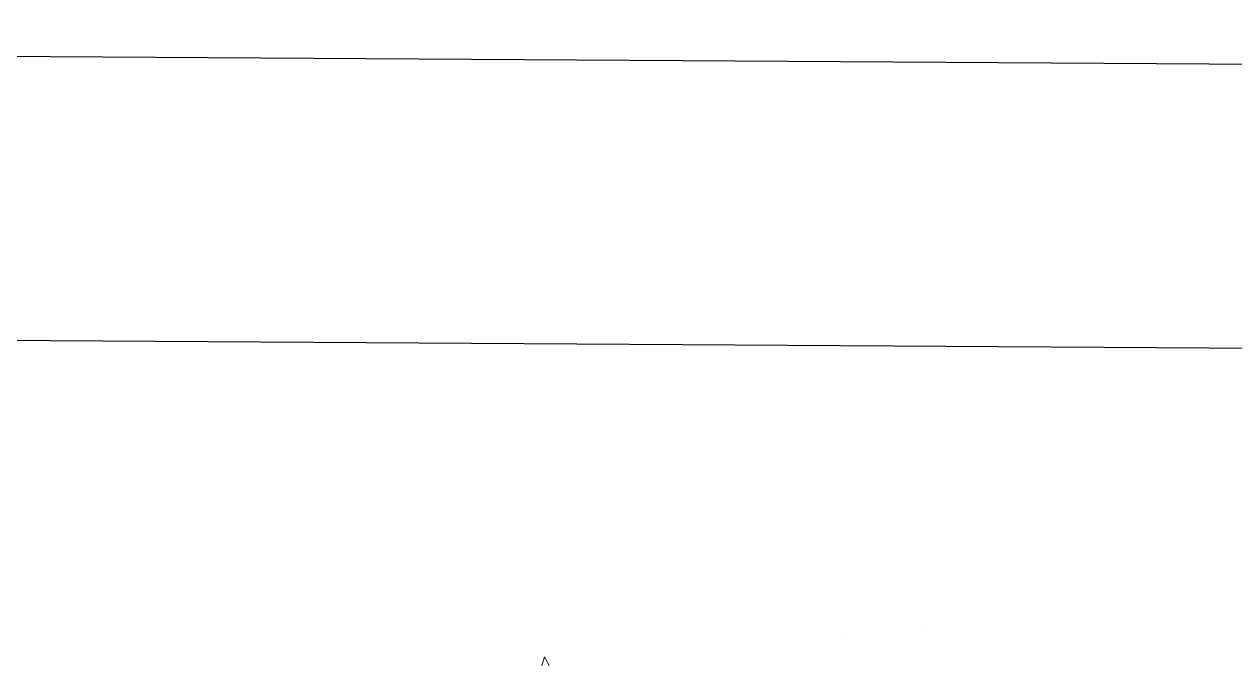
# Model space of a CAD drawing. Header units: millimetres. Extents: x 111 to 1506, y 14 to 566.
# Drawn here: x 243.833 to 245.964, y 205.676 to 206.793 of the extents above; entities that cross this region are included whole.
import ezdxf

# ---------------------------------------------------------------- set-up
doc = ezdxf.new("R2010")
doc.units = ezdxf.units.MM
doc.layers.add('ARBOLES', color=78, linetype='Continuous', lineweight=5)

# ---------------------------------------------------------------- blocks, each defined once
blk = doc.blocks.new('E1E')
at = {"layer": 'ARBOLES', "ltscale": 0.2}
for p, q in [((95.7812, 56.9208), (95.7812, 56.9208)), ((95.6238, 56.8379), (95.6238, 56.8379))]:
    blk.add_line(p, q, dxfattribs=at)
blk.add_lwpolyline([(96.3489, 57.2239), (96.3496, 57.2398), (96.3286, 57.2695), (96.3185, 57.2572), (96.3236, 57.2282), (96.3387, 57.2116), (96.351, 57.2015)], close=True, dxfattribs=at)

msp = doc.modelspace()

# ---------------------------------------------------------------- linework, layer by layer
for p, q in [((251.55807, 206.68683), (234.91794, 206.79314)), ((252.03633, 206.18376), (235.5184, 206.28929))]:
    msp.add_line(p, q)

# ---------------------------------------------------------------- block references
at = {"layer": 'ARBOLES', "color": 0, "xscale": 0.8310831642732954, "yscale": 0.8310831642732954, "zscale": 0.8310831642732954, "rotation": 157.9147716791316}
msp.add_blockref('E1E', (336.82309, 219.62354), dxfattribs=at)

doc.saveas('drawing.dxf')
